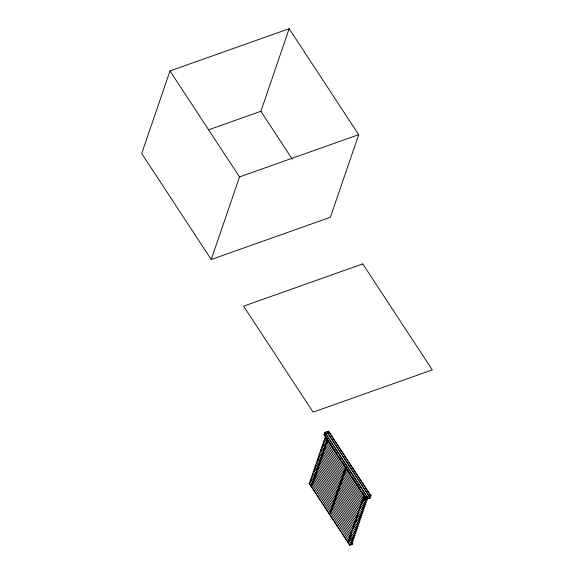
<?xml version="1.0" encoding="UTF-8"?>
<svg xmlns="http://www.w3.org/2000/svg" width="574" height="574" viewBox="0 0 574 574"><rect width="100%" height="100%" fill="white"/><g stroke="black" fill="none" stroke-linecap="round" stroke-linejoin="round"><path stroke-width="0.86" d="M169.976 70.939L141.706 153.523L211.232 259.505L330.409 217.266L358.685 134.682L289.153 28.7L169.976 70.939L239.509 176.921L211.232 259.505M208.477 129.86L260.883 111.284L289.153 28.7M324.073 434.583L324.798 432.487L328.579 431.146L370.962 495.749L370.244 497.845L366.463 499.186L324.073 434.583L327.862 433.241L369.154 496.187M325.781 434.066L327.826 433.341L328.5 431.375L370.668 495.649L369.993 497.615M362.955 500.621L363.32 499.574L366.98 496.295L367.425 496.438L364.124 499.402L363.808 500.32L362.955 500.621L363.069 499.193L366.729 495.914L367.425 496.438M310.749 481.622A3.365 1.464 -33.3 0 0 309.221 482.863L309.042 483.387L349.666 545.3L349.846 544.776A3.358 1.464 -33.3 0 1 352.623 542.925L351.833 541.72M366.463 499.186L367.181 497.091L370.962 495.749M351.403 541.461L352.874 543.7L352.687 544.224L349.666 545.3M349.76 537.881C348.913 539.216 352.386 537.824 350.52 537.616M363.564 495.857L364.16 495.29A3.351 1.464 -33.3 0 0 363.945 495.477M362.94 497.694L363.529 497.127L363.751 497.464A3.322 1.449 -33.3 0 1 364.684 496.797M362.309 499.531L362.904 498.964L363.32 499.574M361.685 501.367L362.273 500.801L362.495 501.138M361.053 503.204L361.642 502.637L361.864 502.975M360.422 505.041L361.017 504.474L361.24 504.804M359.798 506.871L360.386 506.304L360.608 506.641A3.322 1.449 -33.3 0 1 360.831 506.462M357.279 514.218L357.875 513.651L358.097 513.988A3.322 1.449 -33.3 0 1 358.542 513.63M356.655 516.048L357.243 515.481L357.466 515.818A3.322 1.449 -33.3 0 1 357.918 515.466M356.024 517.884L356.619 517.317L356.834 517.655M355.399 519.721L355.988 519.154L356.21 519.492M354.768 521.558L355.356 520.991L355.579 521.328M354.144 523.395L354.732 522.828L354.954 523.165M353.512 525.224L354.101 524.665L354.323 524.995A3.322 1.449 -33.3 0 1 354.545 524.815M352.881 527.061L353.476 526.494L353.692 526.832A3.322 1.449 -33.3 0 1 353.914 526.652M352.658 530.326A3.322 1.449 -33.3 0 0 352.436 530.505L352.221 530.168L351.625 530.735L312.995 471.85A3.365 1.464 -33.3 0 1 314.272 470.766M350.37 534.408L350.958 533.842L351.18 534.172A3.322 1.449 -33.3 0 1 351.632 533.82M349.738 536.238L350.334 535.671M349.114 538.075L349.702 537.508L349.925 537.845M348.483 539.912L349.078 539.345L349.293 539.682A3.322 1.449 -33.3 0 1 350.477 538.864M347.858 541.748L348.447 541.182L348.669 541.519A3.322 1.449 -33.3 0 1 349.358 541.002M360.199 508.299A3.322 1.449 -33.3 0 0 359.977 508.478L359.762 508.141L359.166 508.708L320.536 449.822A3.365 1.464 -33.3 0 1 322.057 448.581M359.568 510.135A3.322 1.449 -33.3 0 0 359.353 510.315L359.13 509.977L358.542 510.544L319.905 451.659A3.365 1.464 -33.3 0 1 321.677 450.274M358.944 511.972A3.322 1.449 -33.3 0 0 358.721 512.151L358.499 511.814L357.911 512.381L319.28 453.496A3.365 1.464 -33.3 0 1 320.557 452.405M353.29 528.489A3.322 1.449 -33.3 0 0 353.067 528.668L352.845 528.331L352.257 528.898L313.619 470.013A3.365 1.464 -33.3 0 1 315.399 468.628M361.24 503.011L361.433 502.817A3.351 1.464 -33.3 0 1 362.574 501.963M363.041 499.947C361.125 501.052 365.157 500.621 363.629 499.868M239.509 176.921L358.685 134.682M369.312 497.859L366.585 498.82L365.602 497.328M369.376 497.945L366.348 499.021L367.073 496.926L370.854 495.584L370.244 497.845M260.883 111.284L292.216 159.055M327.826 433.341L369.498 496.869M366.729 495.914L366.98 496.295M367.26 496.854L325.092 432.588L324.418 434.554L337.656 454.73M324.798 432.487L367.181 497.091M338.638 456.222L341.092 459.961M342.068 461.453L350.893 474.906M351.876 476.406L354.33 480.137M355.306 481.636L360.702 489.852M362.172 492.097L364.131 495.089M345.943 467.014A3.322 1.449 -33.3 0 0 345.727 467.193L345.943 467.53A3.408 1.485 -33.3 0 0 345.354 468.097M365.889 498.899L367.08 500.715A3.358 1.464 -33.3 0 0 364.296 502.559L323.679 440.645A3.365 1.464 -33.3 0 1 325.2 439.404M326.29 441.837A3.408 1.485 -33.3 0 1 326.886 441.27L326.663 440.932A3.322 1.449 -33.3 0 1 327.352 440.416M345.785 468.513A3.322 1.449 -33.3 0 0 345.096 469.03L345.318 469.367A3.408 1.485 -33.3 0 0 344.723 469.934M365.258 500.729L366.449 502.551A3.358 1.464 -33.3 0 0 363.665 504.395L323.047 442.482A3.365 1.464 -33.3 0 1 324.575 441.241M364.124 499.402L363.873 499.021L363.808 500.32M325.666 443.673A3.408 1.485 -33.3 0 1 326.254 443.106L326.032 442.769A3.322 1.449 -33.3 0 1 326.965 442.095M345.153 470.35A3.322 1.449 -33.3 0 0 344.465 470.867L344.687 471.204A3.408 1.485 -33.3 0 0 344.099 471.771M364.626 502.566L365.825 504.388A3.358 1.464 -33.3 0 0 363.041 506.232L322.423 444.312A3.365 1.464 -33.3 0 1 323.944 443.078M325.035 445.51A3.408 1.485 -33.3 0 1 325.623 444.943L325.408 444.606A3.322 1.449 -33.3 0 1 326.341 443.932M344.773 472.029A3.322 1.449 -33.3 0 0 343.84 472.703L344.063 473.041A3.408 1.485 -33.3 0 0 343.467 473.607M364.397 505.012L365.193 506.218A3.358 1.464 -33.3 0 0 362.409 508.069L321.792 446.149A3.365 1.464 -33.3 0 1 323.564 444.764M324.41 447.347A3.408 1.485 -33.3 0 1 324.999 446.78L324.776 446.443A3.322 1.449 -33.3 0 1 325.709 445.768M344.142 473.866A3.322 1.449 -33.3 0 0 343.209 474.54L343.431 474.877A3.408 1.485 -33.3 0 0 342.843 475.444M363.773 506.842L364.562 508.055A3.358 1.464 -33.3 0 0 361.778 509.899L321.16 447.985A3.365 1.464 -33.3 0 1 322.445 446.902M323.779 449.177A3.408 1.485 -33.3 0 1 324.367 448.61L324.152 448.272A3.322 1.449 -33.3 0 1 325.085 447.605M343.517 475.703A3.322 1.449 -33.3 0 0 342.585 476.37L342.8 476.707A3.408 1.485 -33.3 0 0 342.212 477.274M362.746 508.076L363.938 509.891A3.358 1.464 -33.3 0 0 361.154 511.735L360.357 510.523M323.148 451.013A3.408 1.485 -33.3 0 1 323.743 450.446L323.521 450.109A3.322 1.449 -33.3 0 1 324.705 449.291M342.886 477.539A3.322 1.449 -33.3 0 0 341.953 478.207L342.176 478.544A3.408 1.485 -33.3 0 0 341.58 479.111M362.51 510.516L363.306 511.728A3.358 1.464 -33.3 0 0 360.522 513.572L359.733 512.36M322.523 452.85A3.408 1.485 -33.3 0 1 323.112 452.283L322.889 451.946A3.322 1.449 -33.3 0 1 323.578 451.429M342.506 479.225A3.322 1.449 -33.3 0 0 341.329 480.043L341.544 480.381A3.408 1.485 -33.3 0 0 340.956 480.947M361.885 512.352L362.682 513.565A3.358 1.464 -33.3 0 0 359.898 515.409L359.102 514.196M321.892 454.687A3.408 1.485 -33.3 0 1 322.488 454.12L322.265 453.783A3.322 1.449 -33.3 0 1 323.198 453.108M341.387 481.364A3.322 1.449 -33.3 0 0 340.698 481.88L340.92 482.217A3.408 1.485 -33.3 0 0 340.325 482.784M322.229 454.694L323.026 455.907M361.254 514.189L362.051 515.395A3.358 1.464 -33.3 0 0 359.267 517.246L318.649 455.326A3.365 1.464 -33.3 0 1 319.926 454.242M321.268 456.524A3.408 1.485 -33.3 0 1 321.856 455.957L321.634 455.62A3.322 1.449 -33.3 0 1 322.566 454.945M340.999 483.043A3.322 1.449 -33.3 0 0 340.066 483.717L340.289 484.054A3.408 1.485 -33.3 0 0 339.7 484.621M360.63 516.019L361.419 517.231A3.358 1.464 -33.3 0 0 358.635 519.075L318.025 457.162A3.365 1.464 -33.3 0 1 319.546 455.921M320.636 458.353A3.408 1.485 -33.3 0 1 321.225 457.787L321.01 457.456A3.322 1.449 -33.3 0 1 321.698 456.94M340.626 484.736A3.322 1.449 -33.3 0 0 339.442 485.554L339.664 485.884A3.408 1.485 -33.3 0 0 339.069 486.451M359.604 517.253L360.795 519.068A3.358 1.464 -33.3 0 0 358.011 520.912L317.393 458.999A3.365 1.464 -33.3 0 1 318.914 457.758M320.005 460.19A3.408 1.485 -33.3 0 1 320.601 459.623L320.378 459.286A3.322 1.449 -33.3 0 1 321.067 458.769M339.499 486.867A3.322 1.449 -33.3 0 0 338.811 487.383L339.033 487.721A3.408 1.485 -33.3 0 0 338.445 488.287M358.972 519.09L360.163 520.905A3.358 1.464 -33.3 0 0 357.38 522.749L316.762 460.836A3.365 1.464 -33.3 0 1 318.29 459.595M319.381 462.027A3.408 1.485 -33.3 0 1 319.969 461.46L319.747 461.123A3.322 1.449 -33.3 0 1 320.687 460.448M338.875 488.704A3.322 1.449 -33.3 0 0 338.186 489.22L338.402 489.557A3.408 1.485 -33.3 0 0 337.813 490.124M358.348 520.919L359.539 522.742A3.358 1.464 -33.3 0 0 356.755 524.586L316.138 462.673A3.365 1.464 -33.3 0 1 317.659 461.431M318.749 463.864A3.408 1.485 -33.3 0 1 319.345 463.297L319.122 462.96A3.322 1.449 -33.3 0 1 320.055 462.285M338.488 490.383A3.322 1.449 -33.3 0 0 337.555 491.057L337.777 491.394A3.408 1.485 -33.3 0 0 337.182 491.961M358.111 523.366L358.908 524.579A3.358 1.464 -33.3 0 0 356.124 526.423M318.125 465.701A3.408 1.485 -33.3 0 1 318.714 465.134L318.491 464.796A3.322 1.449 -33.3 0 1 319.424 464.122M337.856 492.219A3.322 1.449 -33.3 0 0 336.924 492.894L337.146 493.231A3.408 1.485 -33.3 0 0 336.558 493.798M357.487 525.196L358.284 526.408A3.358 1.464 -33.3 0 0 355.5 528.259L314.882 466.339A3.365 1.464 -33.3 0 1 316.159 465.256M317.494 467.537A3.408 1.485 -33.3 0 1 318.082 466.963L317.867 466.633A3.322 1.449 -33.3 0 1 318.8 465.959M337.232 494.056A3.322 1.449 -33.3 0 0 336.299 494.731L336.522 495.068A3.408 1.485 -33.3 0 0 335.926 495.635M356.461 526.43L357.652 528.245A3.358 1.464 -33.3 0 0 354.868 530.089L314.251 468.176A3.365 1.464 -33.3 0 1 315.772 466.935M356.124 526.423L315.506 464.502A3.365 1.464 -33.3 0 1 317.035 463.268M316.87 469.367A3.408 1.485 -33.3 0 1 317.458 468.8L317.235 468.463A3.322 1.449 -33.3 0 1 318.168 467.796M336.601 495.893A3.322 1.449 -33.3 0 0 335.668 496.56L335.89 496.897A3.408 1.485 -33.3 0 0 335.302 497.464M356.232 528.869L357.021 530.082A3.358 1.464 -33.3 0 0 354.237 531.926L353.448 530.713M316.238 471.204A3.408 1.485 -33.3 0 1 316.826 470.637L316.611 470.3A3.322 1.449 -33.3 0 1 317.788 469.482M335.977 497.73A3.322 1.449 -33.3 0 0 335.044 498.397L335.259 498.734A3.408 1.485 -33.3 0 0 334.671 499.301M355.6 530.706L356.397 531.919A3.358 1.464 -33.3 0 0 353.613 533.763L352.816 532.55M315.607 473.041A3.408 1.485 -33.3 0 1 316.202 472.474L315.98 472.137A3.322 1.449 -33.3 0 1 316.913 471.462M335.101 499.717A3.322 1.449 -33.3 0 0 334.412 500.234L334.635 500.571A3.408 1.485 -33.3 0 0 334.039 501.138M315.944 473.048L316.74 474.26M354.969 532.543L355.765 533.755A3.358 1.464 -33.3 0 0 352.981 535.599L352.192 534.387M314.983 474.877A3.408 1.485 -33.3 0 1 315.571 474.311L315.348 473.973A3.322 1.449 -33.3 0 1 316.281 473.299M334.721 501.396A3.322 1.449 -33.3 0 0 333.781 502.071L334.003 502.408A3.408 1.485 -33.3 0 0 333.415 502.975M315.313 474.885L316.109 476.097M354.345 534.38L355.141 535.585A3.358 1.464 -33.3 0 0 352.357 537.436L311.739 475.516A3.365 1.464 -33.3 0 1 313.017 474.433M314.351 476.714A3.408 1.485 -33.3 0 1 314.947 476.147L314.724 475.81A3.322 1.449 -33.3 0 1 315.908 474.992M334.341 503.089A3.322 1.449 -33.3 0 0 333.157 503.907L333.379 504.245A3.408 1.485 -33.3 0 0 332.784 504.811M353.319 535.607L354.51 537.422A3.358 1.464 -33.3 0 0 351.726 539.266L311.108 477.353A3.365 1.464 -33.3 0 1 312.636 476.111M352.041 531.653A3.365 1.464 -33.3 0 0 350.994 532.572L312.364 473.686A3.365 1.464 -33.3 0 1 313.648 472.596M313.727 478.544A3.408 1.485 -33.3 0 1 314.315 477.977L314.093 477.64A3.322 1.449 -33.3 0 1 314.782 477.123M333.214 505.228A3.322 1.449 -33.3 0 0 332.525 505.744L332.748 506.074A3.408 1.485 -33.3 0 0 332.159 506.641M352.687 537.443L353.878 539.259A3.358 1.464 -33.3 0 0 351.094 541.103L310.477 479.19A3.365 1.464 -33.3 0 1 312.005 477.948M313.095 480.381A3.408 1.485 -33.3 0 1 313.684 479.814L313.469 479.477A3.322 1.449 -33.3 0 1 314.157 478.96M332.59 507.057A3.322 1.449 -33.3 0 0 331.901 507.574L332.124 507.911A3.408 1.485 -33.3 0 0 331.528 508.478M352.063 539.28L353.254 541.095A3.358 1.464 -33.3 0 0 350.47 542.939L309.852 481.026A3.365 1.464 -33.3 0 1 311.373 479.785M312.464 482.217A3.408 1.485 -33.3 0 1 313.06 481.651L312.837 481.313A3.322 1.449 -33.3 0 1 313.77 480.639M331.959 508.894A3.322 1.449 -33.3 0 0 331.27 509.411L331.492 509.748A3.408 1.485 -33.3 0 0 330.904 510.315M311.84 484.054A3.408 1.485 -33.3 0 1 312.428 483.487L312.206 483.15A3.322 1.449 -33.3 0 1 313.146 482.476M331.578 510.573A3.322 1.449 -33.3 0 0 330.646 511.247L330.861 511.585A3.408 1.485 -33.3 0 0 330.272 512.151M311.582 484.987L311.804 485.324A3.408 1.485 -33.3 0 0 311.208 485.891M330.947 512.41A3.322 1.449 -33.3 0 0 330.014 513.084L330.237 513.421A3.408 1.485 -33.3 0 0 329.641 513.988M329.426 513.651A3.408 1.485 -33.3 0 1 330.014 513.084M330.237 513.421A3.322 1.449 -33.3 0 1 330.925 512.905M311.804 485.324A3.322 1.449 -33.3 0 1 312.493 484.808M309.752 482.547A3.803 1.657 -33.3 0 0 309.221 482.863L349.846 544.776A3.803 1.657 -33.3 0 1 352.874 543.7M310.025 482.404A3.803 1.657 -33.3 0 1 310.828 482.06M311.582 484.987A3.322 1.449 -33.3 0 1 312.514 484.312M348.239 541.368A3.351 1.464 -33.3 0 1 349.379 540.507M330.05 511.814A3.408 1.485 -33.3 0 1 330.646 511.247M312.428 483.487A3.322 1.449 -33.3 0 1 313.117 482.971M330.681 509.977A3.408 1.485 -33.3 0 1 331.27 509.411M313.06 481.651A3.322 1.449 -33.3 0 1 314.243 480.833M331.306 508.141A3.408 1.485 -33.3 0 1 331.901 507.574M313.684 479.814A3.322 1.449 -33.3 0 1 314.868 478.996M331.937 506.311A3.408 1.485 -33.3 0 1 332.525 505.744M314.315 477.977A3.322 1.449 -33.3 0 1 315.248 477.31M332.568 504.474A3.408 1.485 -33.3 0 1 333.157 503.907M314.947 476.147A3.322 1.449 -33.3 0 1 315.879 475.473M333.193 502.637A3.408 1.485 -33.3 0 1 333.781 502.071M315.571 474.311A3.322 1.449 -33.3 0 1 316.504 473.636M333.824 500.801A3.408 1.485 -33.3 0 1 334.412 500.234M316.202 472.474A3.322 1.449 -33.3 0 1 317.135 471.799M334.448 498.964A3.408 1.485 -33.3 0 1 335.044 498.397M316.826 470.637A3.322 1.449 -33.3 0 1 317.759 469.963M335.08 497.127A3.408 1.485 -33.3 0 1 335.668 496.56M317.458 468.8A3.322 1.449 -33.3 0 1 318.391 468.133M335.704 495.297A3.408 1.485 -33.3 0 1 336.299 494.731M318.082 466.963A3.322 1.449 -33.3 0 1 318.771 466.454M336.335 493.461A3.408 1.485 -33.3 0 1 336.924 492.894M318.714 465.134A3.322 1.449 -33.3 0 1 319.402 464.617M336.967 491.624A3.408 1.485 -33.3 0 1 337.555 491.057M319.345 463.297A3.322 1.449 -33.3 0 1 320.034 462.78M348.863 539.531A3.351 1.464 -33.3 0 1 350.011 538.67M330.861 511.585A3.322 1.449 -33.3 0 1 331.55 511.068M349.494 537.694A3.351 1.464 -33.3 0 1 350.391 536.991M331.492 509.748A3.322 1.449 -33.3 0 1 332.676 508.93M350.118 535.858A3.351 1.464 -33.3 0 1 351.023 535.155M332.116 507.911A3.322 1.449 -33.3 0 1 333.3 507.093M350.75 534.021A3.351 1.464 -33.3 0 1 351.647 533.318M332.748 506.074A3.322 1.449 -33.3 0 1 333.681 505.407M351.001 532.572A3.408 1.485 -33.3 0 1 351.589 532.005L351.812 532.342A3.322 1.449 -33.3 0 1 352.264 531.99M333.379 504.245A3.322 1.449 -33.3 0 1 334.312 503.57M351.812 530.541A3.358 1.464 -33.3 0 1 352.666 529.816M334.003 502.408A3.322 1.449 -33.3 0 1 334.936 501.733M352.637 528.518A3.351 1.464 -33.3 0 1 353.297 527.98M334.635 500.571A3.322 1.449 -33.3 0 1 335.568 499.897M353.261 526.681A3.351 1.464 -33.3 0 1 353.928 526.143M335.259 498.734A3.322 1.449 -33.3 0 1 336.199 498.06M353.893 524.844A3.351 1.464 -33.3 0 1 354.553 524.306M335.89 496.897A3.322 1.449 -33.3 0 1 336.823 496.23M354.517 523.007A3.351 1.464 -33.3 0 1 355.665 522.153M336.522 495.068A3.322 1.449 -33.3 0 1 337.211 494.551M355.148 521.178A3.351 1.464 -33.3 0 1 356.052 520.475M337.146 493.231A3.322 1.449 -33.3 0 1 337.835 492.714M355.78 519.341A3.351 1.464 -33.3 0 1 356.676 518.638M337.777 491.394A3.322 1.449 -33.3 0 1 338.961 490.576M356.404 517.504A3.351 1.464 -33.3 0 1 357.308 516.801M338.402 489.557A3.322 1.449 -33.3 0 1 339.586 488.739M357.035 515.667A3.351 1.464 -33.3 0 1 357.932 514.964M339.033 487.721A3.322 1.449 -33.3 0 1 339.966 487.053M357.659 513.83A3.351 1.464 -33.3 0 1 358.563 513.134M339.664 485.884A3.322 1.449 -33.3 0 1 340.597 485.217M358.291 511.994A3.351 1.464 -33.3 0 1 358.951 511.463M340.289 484.054A3.322 1.449 -33.3 0 1 341.221 483.38M358.922 510.164A3.351 1.464 -33.3 0 1 359.582 509.626M340.92 482.217A3.322 1.449 -33.3 0 1 341.853 481.543M359.546 508.327A3.351 1.464 -33.3 0 1 360.207 507.789M341.544 480.381A3.322 1.449 -33.3 0 1 342.477 479.706M360.178 506.49A3.351 1.464 -33.3 0 1 360.838 505.952M342.176 478.544A3.322 1.449 -33.3 0 1 343.108 477.877M360.802 504.654A3.351 1.464 -33.3 0 1 361.95 503.8M342.8 476.707A3.322 1.449 -33.3 0 1 343.489 476.19M319.969 461.46A3.322 1.449 -33.3 0 1 321.153 460.642M320.601 459.623A3.322 1.449 -33.3 0 1 321.533 458.956M321.225 457.787A3.322 1.449 -33.3 0 1 322.158 457.119M321.856 455.957A3.322 1.449 -33.3 0 1 322.789 455.282M322.488 454.12A3.322 1.449 -33.3 0 1 323.42 453.446M366.592 497.967A3.358 1.464 -33.3 0 0 365.552 498.892L324.934 436.972A3.365 1.464 -33.3 0 1 325.745 436.226M345.132 467.76A3.408 1.485 -33.3 0 1 345.727 467.193M326.922 440A3.408 1.485 -33.3 0 1 327.51 439.433L327.288 439.096A3.322 1.449 -33.3 0 1 327.51 438.916M350.771 535.829A3.322 1.449 -33.3 0 1 351.001 535.657M337.591 489.787A3.408 1.485 -33.3 0 1 338.186 489.22M338.222 487.95A3.408 1.485 -33.3 0 1 338.811 487.383M338.847 486.121A3.408 1.485 -33.3 0 1 339.442 485.554M339.478 484.284A3.408 1.485 -33.3 0 1 340.066 483.717M340.109 482.447A3.408 1.485 -33.3 0 1 340.698 481.88M340.734 480.61A3.408 1.485 -33.3 0 1 341.329 480.043M323.112 452.283A3.322 1.449 -33.3 0 1 324.045 451.609M356.031 520.977A3.322 1.449 -33.3 0 1 356.267 520.812M357.057 517.475A3.322 1.449 -33.3 0 1 357.286 517.303M343.431 474.877A3.322 1.449 -33.3 0 1 344.12 474.361M361.864 501.174A3.358 1.464 -33.3 0 1 362.962 500.284M344.063 473.041A3.322 1.449 -33.3 0 1 345.239 472.223M362.488 499.337A3.358 1.464 -33.3 0 1 363.593 498.447M344.687 471.204A3.322 1.449 -33.3 0 1 345.871 470.386M341.365 478.773A3.408 1.485 -33.3 0 1 341.953 478.207M323.743 450.446A3.322 1.449 -33.3 0 1 324.676 449.772M341.989 476.944A3.408 1.485 -33.3 0 1 342.585 476.37M324.367 448.61A3.322 1.449 -33.3 0 1 325.3 447.942M342.621 475.107A3.408 1.485 -33.3 0 1 343.209 474.54M324.999 446.78A3.322 1.449 -33.3 0 1 325.688 446.263M343.245 473.27A3.408 1.485 -33.3 0 1 343.84 472.703M325.623 444.943A3.322 1.449 -33.3 0 1 326.319 444.427M343.876 471.433A3.408 1.485 -33.3 0 1 344.465 470.867M326.254 443.106A3.322 1.449 -33.3 0 1 327.438 442.289M363.12 499.301A3.322 1.449 -33.3 0 1 363.572 498.95M363.32 497.314A3.351 1.464 -33.3 0 1 364.217 496.61M345.318 469.367A3.322 1.449 -33.3 0 1 346.251 468.693M344.508 469.597A3.408 1.485 -33.3 0 1 345.096 469.03M326.886 441.27A3.322 1.449 -33.3 0 1 327.819 440.595M367.704 498.878A3.358 1.464 -33.3 0 0 364.921 500.722L324.303 438.809A3.365 1.464 -33.3 0 1 325.831 437.567M324.906 432.653L324.188 434.748L327.969 433.406L328.687 431.311L324.906 432.653M362.768 263.918L243.591 306.157L313.117 412.139L432.294 369.9L362.768 263.918"/></g></svg>
